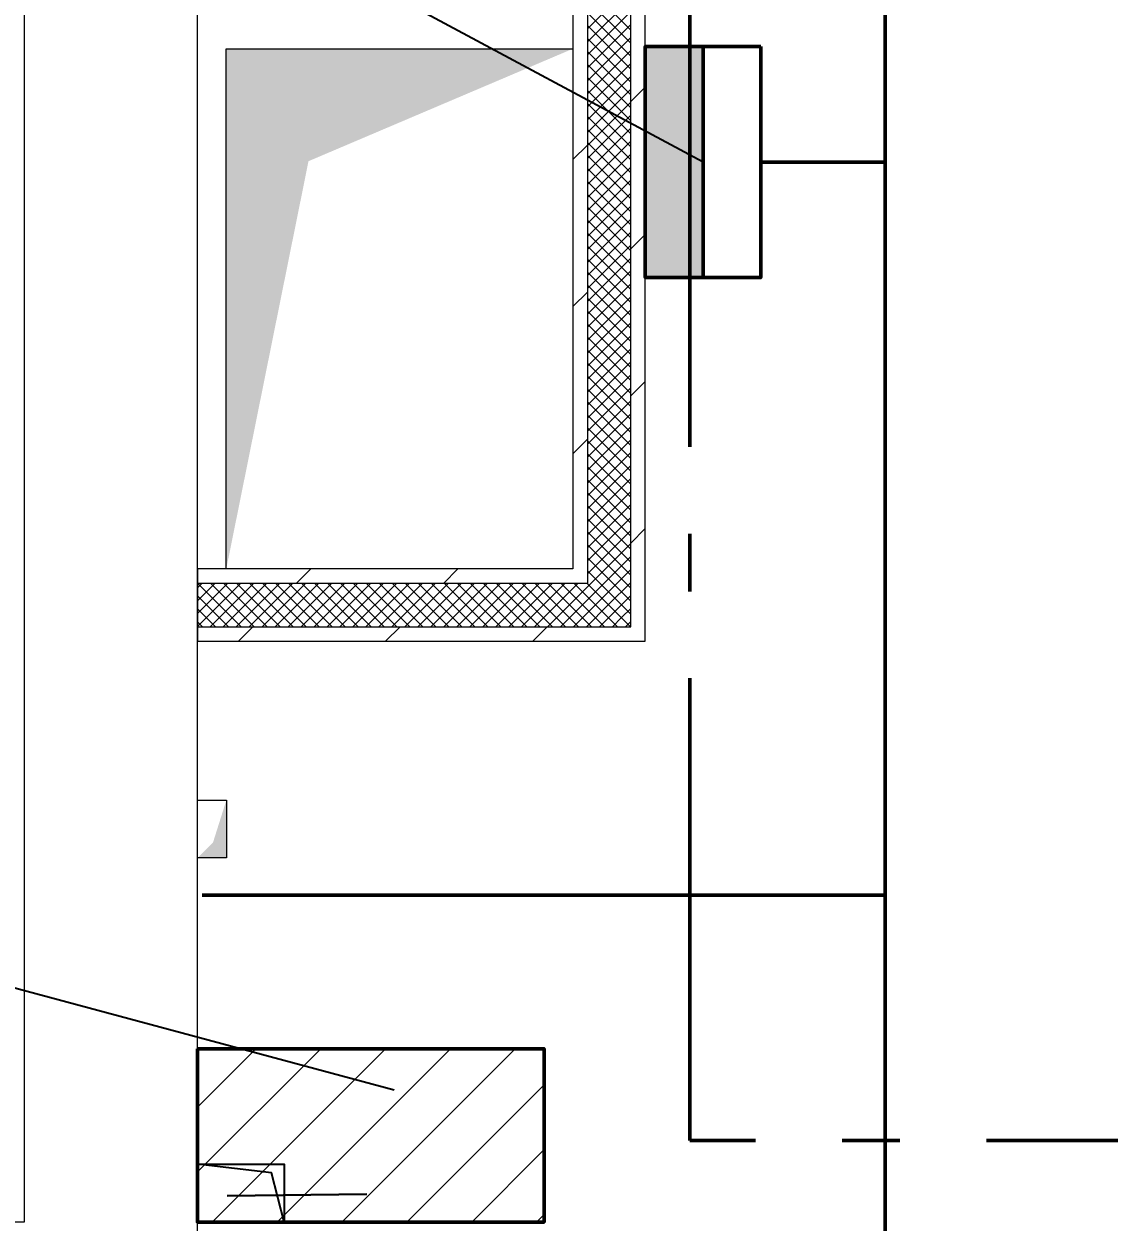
# Model space of a CAD drawing. Header units: millimetres. Extents: x 0 to 878967, y 0 to 534985.
# Drawn here: x 480152 to 482030, y 264054 to 266126 of the extents above; entities that cross this region are included whole.
import ezdxf
from ezdxf import colors
from ezdxf.entities.mleader import LeaderData, LeaderLine
from ezdxf.math import Vec2, Vec3

# ---------------------------------------------------------------- set-up
doc = ezdxf.new("R2010")
doc.units = ezdxf.units.MM
doc.linetypes.add('DASHED', pattern=[9.525, 6.35, -3.175])
doc.linetypes.add('gost6', pattern=[12, 8, -1.5, 1, -1.5])
doc.layers.get('Defpoints').update_dxf_attribs({"color": 140})
for name, color, linetype, lineweight in [('!ДВ', 200, 'Continuous', 30), ('E_Позначення', 7, 'Continuous', 15), ('E_Розп. мережі', 5, 'Continuous', 30), ('E_Щити', 5, 'Continuous', 50), ('Заземл.провідник', 96, 'Continuous', 50), ('Заземлення', 7, 'gost6', 50)]:
    doc.layers.add(name, color=color, linetype=linetype, lineweight=lineweight)
doc.layers.add('51312000', color=7, linetype='Continuous')
doc.layers.add('перегородки', color=7, linetype='Continuous')
doc.styles.add('ISO', font='isocpeui.ttf')

# ---------------------------------------------------------------- blocks, each defined once
blk = doc.blocks.new('+9450')
at = {"layer": '!ДВ', "linetype": 'Continuous', "lineweight": 20}
for points in [[(3436.3, 3250), (3578.6, 3955.4), (4036.3, 4150), (3436.3, 4150)], [(3386.5, 2750), (3413.4, 2776.9), (3436.5, 2850), (3436.5, 2750)]]:
    blk.add_hatch(color=7, dxfattribs=at).paths.add_polyline_path(points)
at = {"layer": '!ДВ', "color": 7, "linetype": 'Continuous', "lineweight": 20}
for p, q in [((3436.3, 4150), (4036.3, 4150)), ((3436.3, 3250), (3436.3, 4150)), ((4036.3, 4150), (4036.3, 3250)), ((4036.3, 3250), (3436.3, 3250))]:
    blk.add_line(p, q, dxfattribs=at)
at = {"layer": '!ДВ', "color": 7, "linetype": 'Continuous', "lineweight": 18}
for p, q in [((3386.5, 2850), (3436.5, 2850)), ((3386.5, 2750), (3386.5, 2850)), ((3436.5, 2850), (3436.5, 2750)), ((3436.5, 2750), (3386.5, 2750))]:
    blk.add_line(p, q, dxfattribs=at)
at = {"layer": '51312000', "color": 7, "linetype": 'Continuous', "lineweight": 20}
for p, q in [((3086.5, 7072.2), (3086.5, 2120.1)), ((3386.5, 1820.1), (3386.5, 7072.2)), ((3086.5, 2120.1), (146.3, 2120.1))]:
    blk.add_line(p, q, dxfattribs=at)
at = {"layer": 'перегородки', "color": 7, "linetype": 'Continuous', "lineweight": 18}
for p, q in [((4161.3, 3125), (4161.3, 5395)), ((4136.3, 3150), (4136.3, 5370)), ((4061.3, 5295), (4061.3, 3225)), ((4036.3, 5270), (4036.3, 3250)), ((4061.3, 4184.4), (4136.3, 4259.4)), ((4136.3, 4182.2), (4061.3, 4257.2)), ((4061.3, 4161.9), (4136.3, 4236.9)), ((4136.3, 4159.8), (4061.3, 4234.8)), ((4061.3, 4139.5), (4136.3, 4214.5)), ((4136.3, 4137.3), (4061.3, 4212.3)), ((4061.3, 4117), (4136.3, 4192)), ((4136.3, 4114.9), (4061.3, 4189.9)), ((4061.3, 4094.6), (4136.3, 4169.6)), ((4136.3, 4092.4), (4061.3, 4167.4)), ((4061.3, 4072.1), (4136.3, 4147.1)), ((4136.3, 4070), (4061.3, 4145)), ((4061.3, 4049.7), (4136.3, 4124.7)), ((4136.3, 4047.5), (4061.3, 4122.5)), ((4061.3, 4027.2), (4136.3, 4102.2)), ((4136.3, 4025.1), (4061.3, 4100.1)), ((4136.3, 4058.4), (4161.3, 4083.4)), ((4061.3, 4004.8), (4136.3, 4079.8)), ((4136.3, 4002.6), (4061.3, 4077.6)), ((4061.3, 3982.3), (4136.3, 4057.3)), ((4136.3, 3980.2), (4061.3, 4055.2)), ((4061.3, 3959.9), (4136.3, 4034.9)), ((4136.3, 3957.7), (4061.3, 4032.7)), ((4061.3, 3937.4), (4136.3, 4012.4)), ((4136.3, 3935.3), (4061.3, 4010.3)), ((4036.3, 3958.4), (4061.3, 3983.4)), ((4061.3, 3915), (4136.3, 3990)), ((4136.3, 3912.8), (4061.3, 3987.8)), ((4061.3, 3892.5), (4136.3, 3967.5)), ((4136.3, 3890.4), (4061.3, 3965.4)), ((4061.3, 3870.1), (4136.3, 3945.1)), ((4136.3, 3867.9), (4061.3, 3942.9)), ((4061.3, 3847.6), (4136.3, 3922.6)), ((4136.3, 3845.5), (4061.3, 3920.5)), ((4061.3, 3825.2), (4136.3, 3900.2)), ((4136.3, 3823), (4061.3, 3898)), ((4061.3, 3802.7), (4136.3, 3877.7)), ((4136.3, 3800.6), (4061.3, 3875.6)), ((4061.3, 3780.3), (4136.3, 3855.3)), ((4136.3, 3778.1), (4061.3, 3853.1)), ((4061.3, 3757.8), (4136.3, 3832.8)), ((4136.3, 3755.7), (4061.3, 3830.7)), ((4136.3, 3803.8), (4161.3, 3828.8)), ((4061.3, 3735.4), (4136.3, 3810.4)), ((4136.3, 3733.2), (4061.3, 3808.2)), ((4061.3, 3712.9), (4136.3, 3787.9)), ((4136.3, 3710.8), (4061.3, 3785.8)), ((4061.3, 3690.5), (4136.3, 3765.5)), ((4136.3, 3688.3), (4061.3, 3763.3)), ((4061.3, 3668), (4136.3, 3743)), ((4136.3, 3665.9), (4061.3, 3740.9)), ((4036.3, 3703.8), (4061.3, 3728.8)), ((4061.3, 3645.6), (4136.3, 3720.6)), ((4136.3, 3643.4), (4061.3, 3718.4)), ((4061.3, 3623.1), (4136.3, 3698.1)), ((4136.3, 3621), (4061.3, 3696)), ((4061.3, 3600.7), (4136.3, 3675.7)), ((4136.3, 3598.5), (4061.3, 3673.5)), ((4061.3, 3578.2), (4136.3, 3653.2)), ((4136.3, 3576), (4061.3, 3651)), ((4061.3, 3555.8), (4136.3, 3630.8)), ((4136.3, 3553.6), (4061.3, 3628.6)), ((4061.3, 3533.3), (4136.3, 3608.3)), ((4136.3, 3531.1), (4061.3, 3606.1)), ((4061.3, 3510.9), (4136.3, 3585.9)), ((4136.3, 3508.7), (4061.3, 3583.7)), ((4136.3, 3549.3), (4161.3, 3574.3)), ((4061.3, 3488.4), (4136.3, 3563.4)), ((4136.3, 3486.2), (4061.3, 3561.2)), ((4061.3, 3466), (4136.3, 3541)), ((4136.3, 3463.8), (4061.3, 3538.8)), ((4061.3, 3443.5), (4136.3, 3518.5)), ((4136.3, 3441.3), (4061.3, 3516.3)), ((4061.3, 3421.1), (4136.3, 3496.1)), ((4136.3, 3418.9), (4061.3, 3493.9)), ((4036.3, 3449.3), (4061.3, 3474.3)), ((4061.3, 3398.6), (4136.3, 3473.6)), ((4136.3, 3396.4), (4061.3, 3471.4)), ((4061.3, 3376.2), (4136.3, 3451.2)), ((4136.3, 3374), (4061.3, 3449)), ((4061.3, 3353.7), (4136.3, 3428.7)), ((4136.3, 3351.5), (4061.3, 3426.5)), ((4061.3, 3331.3), (4136.3, 3406.3)), ((4136.3, 3329.1), (4061.3, 3404.1)), ((4061.3, 3308.8), (4136.3, 3383.8)), ((4136.3, 3306.6), (4061.3, 3381.6)), ((4061.3, 3286.4), (4136.3, 3361.4)), ((4136.3, 3284.2), (4061.3, 3359.2)), ((4061.3, 3263.9), (4136.3, 3338.9)), ((4136.3, 3261.7), (4061.3, 3336.7)), ((4061.3, 3241.5), (4136.3, 3316.5)), ((4136.3, 3294.7), (4161.3, 3319.7)), ((4136.3, 3239.3), (4061.3, 3314.3)), ((4136.3, 3216.8), (4061.3, 3291.8)), ((4064.3, 3222), (4136.3, 3294)), ((4136.3, 3194.4), (4061.3, 3269.4)), ((4075.6, 3210.8), (4136.3, 3271.6)), ((4036.3, 3250), (3386.9, 3250)), ((3386.9, 3225), (3386.9, 3250)), ((3557.5, 3225), (3582.5, 3250)), ((3812, 3225), (3837, 3250)), ((4136.3, 3171.9), (4061.3, 3246.9)), ((4086.8, 3199.6), (4136.3, 3249.1)), ((3386.9, 3218.1), (3393.8, 3225)), ((3386.9, 3195.6), (3416.3, 3225)), ((3386.9, 3173.2), (3438.7, 3225)), ((3386.9, 3150.7), (3461.2, 3225)), ((4061.3, 3225), (3386.9, 3225)), ((3386.9, 3150), (3386.9, 3225)), ((3462.3, 3150), (3387.3, 3225)), ((3408.6, 3150), (3483.6, 3225)), ((3484.8, 3150), (3409.8, 3225)), ((3431.1, 3150), (3506.1, 3225)), ((3507.2, 3150), (3432.2, 3225)), ((3453.5, 3150), (3528.5, 3225)), ((3529.7, 3150), (3454.7, 3225)), ((3476, 3150), (3551, 3225)), ((3552.1, 3150), (3477.1, 3225)), ((3498.4, 3150), (3573.4, 3225)), ((3574.6, 3150), (3499.6, 3225)), ((3520.9, 3150), (3595.9, 3225)), ((3597, 3150), (3522, 3225)), ((3543.3, 3150), (3618.3, 3225)), ((3619.5, 3150), (3544.5, 3225)), ((3565.8, 3150), (3640.8, 3225)), ((3641.9, 3150), (3566.9, 3225)), ((3588.2, 3150), (3663.2, 3225)), ((3664.4, 3150), (3589.4, 3225)), ((3610.7, 3150), (3685.7, 3225)), ((3686.8, 3150), (3611.8, 3225)), ((3633.1, 3150), (3708.1, 3225)), ((3709.3, 3150), (3634.3, 3225)), ((3655.6, 3150), (3730.6, 3225)), ((3731.7, 3150), (3656.7, 3225)), ((3678, 3150), (3753, 3225)), ((3754.2, 3150), (3679.2, 3225)), ((3700.5, 3150), (3775.5, 3225)), ((3776.6, 3150), (3701.6, 3225)), ((3722.9, 3150), (3797.9, 3225)), ((3799.1, 3150), (3724.1, 3225)), ((3745.4, 3150), (3820.4, 3225)), ((3821.5, 3150), (3746.5, 3225)), ((3767.8, 3150), (3842.8, 3225)), ((3844, 3150), (3769, 3225)), ((3790.3, 3150), (3865.3, 3225)), ((3866.4, 3150), (3791.4, 3225)), ((3812.7, 3150), (3887.7, 3225)), ((3888.9, 3150), (3813.9, 3225)), ((3835.2, 3150), (3910.2, 3225)), ((3911.3, 3150), (3836.3, 3225)), ((3857.6, 3150), (3932.6, 3225)), ((3933.8, 3150), (3858.8, 3225)), ((3880.1, 3150), (3955.1, 3225)), ((3956.2, 3150), (3881.2, 3225)), ((3902.5, 3150), (3977.5, 3225)), ((3978.7, 3150), (3903.7, 3225)), ((3925, 3150), (4000, 3225)), ((4001.1, 3150), (3926.1, 3225)), ((3947.4, 3150), (4022.4, 3225)), ((4023.6, 3150), (3948.6, 3225)), ((3969.9, 3150), (4044.9, 3225)), ((4046, 3150), (3971, 3225)), ((3992.3, 3150), (4064.3, 3222)), ((4068.5, 3150), (3993.5, 3225)), ((4090.9, 3150), (4015.9, 3225)), ((4113.4, 3150), (4038.4, 3225)), ((4135.8, 3150), (4060.8, 3225)), ((4098, 3188.3), (4136.3, 3226.7)), ((3439.9, 3150), (3386.9, 3203)), ((4014.8, 3150), (4075.6, 3210.8)), ((4037.2, 3150), (4086.8, 3199.6)), ((4109.2, 3177.1), (4136.3, 3204.2)), ((3417.4, 3150), (3386.9, 3180.5)), ((4059.7, 3150), (4098, 3188.3)), ((4082.1, 3150), (4109.2, 3177.1)), ((4120.5, 3165.9), (4136.3, 3181.8)), ((3395, 3150), (3386.9, 3158.1)), ((4104.6, 3150), (4120.5, 3165.9)), ((4127, 3150), (4131.7, 3154.7)), ((4131.7, 3154.7), (4136.3, 3159.3)), ((3386.9, 3150), (4136.3, 3150)), ((3386.9, 3125), (3386.9, 3150)), ((3457.5, 3125), (3482.5, 3150)), ((3712, 3125), (3737, 3150)), ((3966.6, 3125), (3991.6, 3150)), ((3386.9, 3125), (4161.3, 3125))]:
    blk.add_line(p, q, dxfattribs=at)
blk = doc.blocks.new('*U4')
at = {"lineweight": 20}
h = blk.add_hatch(dxfattribs=at)
h.set_pattern_fill('ANSI31', color=0, scale=25)
h.paths.add_polyline_path([(-300, 300), (-300, 0), (300, 0), (300, 300)])
at = {"color": 0}
blk.add_lwpolyline([(-300, 300), (300, 300), (300, 0), (-300, 0)], close=True, dxfattribs=at)
blk = doc.blocks.new('_None')

msp = doc.modelspace()

# ---------------------------------------------------------------- linework, layer by layer
at = {"layer": 'Defpoints'}
msp.add_lwpolyline([(480602.1, 264053.5), (480452.1, 264053.5), (480452.1, 264153.5), (480602.1, 264153.5), (480602.1, 264053.5), (480580.4, 264138.8), (480452.1, 264153.5)], dxfattribs=at)
at = {"layer": 'E_Розп. мережі', "ltscale": 100}
msp.add_lwpolyline([(480503.8, 264098.7), (480745.5, 264101.9)], dxfattribs=at)
at = {"layer": 'Заземл.провідник', "color": 50, "ltscale": 100}
msp.add_lwpolyline([(481426, 265887.5), (481642.2, 265887.5)], dxfattribs=at)
at = {"layer": 'Заземл.провідник', "linetype": 'DASHED', "ltscale": 30}
msp.add_lwpolyline([(481426, 265887.5), (481642.2, 265887.5)], dxfattribs=at)

# ---------------------------------------------------------------- block references
at = {"layer": 'E_Розп. мережі'}
msp.add_blockref('+9450', (477065.7, 261933.5), dxfattribs=at)
at = {"layer": 'E_Щити'}
msp.add_blockref('*U4', (480752.1, 264053.5), dxfattribs=at)

# ---------------------------------------------------------------- next in the draw order: leaders
at = {"layer": 'E_Позначення', "color": 7, "lineweight": 9}
ml = msp.add_multileader_mtext('Standard', dxfattribs=at)
ml.set_content('ЩМУ ПП9', color=7, style='ISO')
ml.set_leader_properties()
ml.set_arrow_properties(name='NONE')
ml.build(insert=Vec2(0, 0))
ml.multileader.update_dxf_attribs({"has_text_frame": 1, "text_left_attachment_type": 7, "text_right_attachment_type": 8, "dogleg_length": 100, "arrow_head_size": 200})
ctx = ml.context
ctx.base_point, ctx.char_height, ctx.arrow_head_size, ctx.landing_gap_size, ctx.plane_origin = Vec3(478363.5, 266507.1), 250, 200, 100, Vec3(431856, 260303.4)
ctx.left_attachment, ctx.right_attachment, ctx.text_align_type = 7, 8, 2
notes = []
notes.append((ctx, [(0, (1, 1, 0), (480171.9, 266507.1), (-1, 0), 100, [(0, [(481327, 265887.5)], 0, [])])]))
ctx.mtext.insert, ctx.mtext.alignment, ctx.mtext.line_spacing_factor, ctx.mtext.flow_direction = Vec3(479971.9, 266807.1), 3, 0.72, 5
ctx.mtext.has_bg_fill, ctx.mtext.bg_color, ctx.mtext.bg_scale_factor, ctx.mtext.bg_transparency, ctx.mtext.use_window_bg_color = 1, -1027028792, 1.5, 0, 1
ml = msp.add_multileader_mtext('Standard', dxfattribs=at)
ml.set_content('ЩО4', color=7, style='ISO')
ml.set_leader_properties()
ml.set_arrow_properties(name='NONE')
ml.build(insert=Vec2(0, 0))
ml.multileader.update_dxf_attribs({"has_text_frame": 1, "text_left_attachment_type": 7, "text_right_attachment_type": 8, "dogleg_length": 100, "arrow_head_size": 200})
ctx = ml.context
ctx.base_point, ctx.char_height, ctx.arrow_head_size, ctx.landing_gap_size, ctx.plane_origin = Vec3(479077.5, 264478.7), 250, 200, 100, Vec3(435884, 258449.3)
ctx.left_attachment, ctx.right_attachment, ctx.text_align_type = 7, 8, 2
notes.append((ctx, [(0, (1, 1, 0), (480059.9, 264478.7), (-1, 0), 100, [(0, [(480792.5, 264281.7)], 0, [])])]))
ctx.mtext.insert, ctx.mtext.alignment, ctx.mtext.line_spacing_factor, ctx.mtext.flow_direction = Vec3(479859.9, 264778.7), 3, 0.72, 5
ctx.mtext.has_bg_fill, ctx.mtext.bg_color, ctx.mtext.bg_scale_factor, ctx.mtext.bg_transparency, ctx.mtext.use_window_bg_color = 1, -1027028792, 1.5, 0, 1
for ctx, leaders in notes:
    for number, flags, end, landing, length, lines in leaders:
        leader = LeaderData()
        leader.index, (leader.has_last_leader_line, leader.has_dogleg_vector, leader.attachment_direction) = number, flags
        leader.last_leader_point, leader.dogleg_vector, leader.dogleg_length = Vec3(end), Vec3(landing), length
        for number, points, colour, breaks in lines:
            line = LeaderLine()
            line.index, line.vertices, line.color, line.breaks = number, Vec3.list(points), colors.encode_raw_color(colour), breaks
            leader.lines.append(line)
        ctx.leaders.append(leader)

# ---------------------------------------------------------------- next in the draw order: hatches: boundary and pattern name
at = {"layer": 'E_Щити'}
h = msp.add_hatch(color=256, dxfattribs=at)
h.dxf.hatch_style = 1
h.paths.add_polyline_path([(481327, 265687.5), (481227, 265687.5), (481227, 266087.5), (481327, 266087.5)])

# ---------------------------------------------------------------- next in the draw order: linework, layer by layer
msp.add_line((481327, 265687.5), (481327, 266087.5), dxfattribs=at)
msp.add_lwpolyline([(481427, 266087.5), (481427, 265687.5), (481227, 265687.5), (481227, 266087.5)], close=True, dxfattribs=at)
at = {"layer": 'Заземл.провідник', "color": 50, "ltscale": 100}
for points in [[(480327.1, 262090), (481642.2, 262090), (481642.2, 267812.3), (481426, 267812.3)], [(480460.1, 264618.9), (481642.2, 264618.9)]]:
    msp.add_lwpolyline(points, dxfattribs=at)
at = {"layer": 'Заземл.провідник', "linetype": 'DASHED', "ltscale": 30}
for points in [[(480327.1, 262090), (481642.2, 262090), (481642.2, 267812.3), (481426, 267812.3)], [(480460.1, 264618.9), (481642.2, 264618.9)]]:
    msp.add_lwpolyline(points, dxfattribs=at)
at = {"layer": 'Заземлення', "ltscale": 100}
msp.add_lwpolyline([(483817.8, 268679.6), (483817.8, 264194.5), (481304.1, 264194.5), (481304.1, 268679.6)], close=True, dxfattribs=at)

doc.saveas('drawing.dxf')
